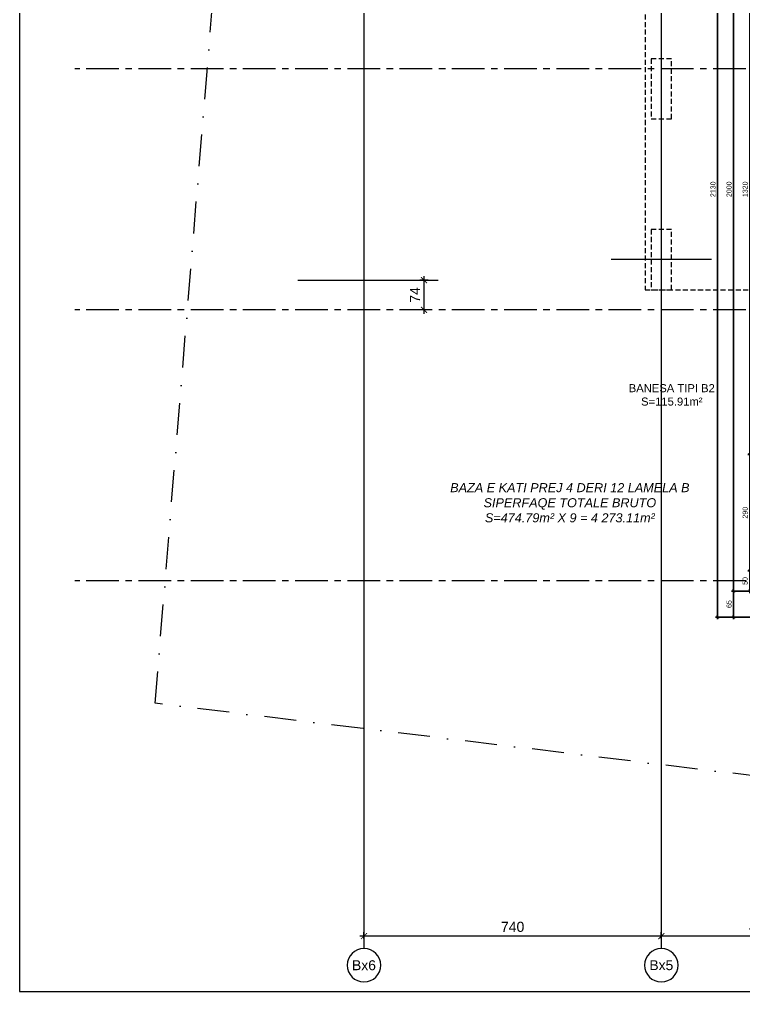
# Model space of a CAD drawing. Header units: feet. Extents: x 92587 to 97987, y -55119 to -48334.
# Drawn here: x 92587 to 94389, y -55119 to -52700 of the extents above; entities that cross this region are included whole.
import ezdxf
from ezdxf.enums import TextEntityAlignment as Align

# ---------------------------------------------------------------- set-up
doc = ezdxf.new("R2010")
doc.units = ezdxf.units.FT
doc.header["$LTSCALE"] = 50
doc.header["$MEASUREMENT"] = 0
for name, pattern in [('23486-A01$0${ Chain Double-Dash }', [0]), ('AXES', [2, 1.25, -0.25, 0.25, -0.25]), ('CACHE', [0.375, 0.25, -0.125]), ('Dot & Dashed', [335.138881, 158.75, -88.194444, 0, -88.194437])]:
    doc.linetypes.add(name, pattern=pattern)
doc.layers.get('0').update_dxf_attribs({"color": 8})
for name, color, linetype in [('AXES', 10, 'AXES'), ('COTE 50ème', 1, 'Continuous'), ('TEXTE', 7, 'Continuous')]:
    doc.layers.add(name, color=color, linetype=linetype)
for name, color, linetype, lineweight in [('BETON CACHE', 4, 'CACHE', 5), ('EXISTANT BORD', 251, 'Continuous', 60), ('MACONNERIE COUPE', 7, 'Continuous', 30)]:
    doc.layers.add(name, color=color, linetype=linetype, lineweight=lineweight)
doc.layers.add('FMULT', color=150, linetype='Continuous', plot=False)
doc.layers.add('HORS GEL', color=7, linetype='CACHE', lineweight=15, true_color=0x00661a)
doc.styles.add('FN_TEXT_1.50', font='arial.ttf', dxfattribs={"height": 10})
doc.styles.add('RS_TEXT_1.50', font='arial.ttf', dxfattribs={"height": 12.5})
doc.styles.add('RS_TXT_100', font='arial.ttf', dxfattribs={"height": 25})
doc.styles.add('RS_TXT_50', font='arial.ttf', dxfattribs={"height": 12.5})
doc.dimstyles.new('RS_100CM_LINEAIRE', dxfattribs={"dimscale": 10, "dimtxt": 25, "dimasz": 1.5, "dimexe": 1, "dimexo": 2.5, "dimgap": 1, "dimtad": 1, "dimdec": 1, "dimrnd": 0.5, "dimdsep": 46, "dimtxsty": 'RS_TXT_100', "dimblk1": 'ARCHTICK', "dimblk2": 'ARCHTICK', "dimsah": 1, "dimcen": 2.5, "dimdle": 1, "dimclrt": 4, "dimadec": 0, "dimazin": 2, "dimtfac": 1, "dimtdec": 1, "dimtix": 1, "dimtmove": 2, "dimatfit": 3, "dimfxl": 1, "dimtolj": 1, "dimtzin": 0, "dimarcsym": 0})
doc.dimstyles.new('RS_50CM_LINEAIRE', dxfattribs={"dimscale": 5, "dimtxt": 12.5, "dimasz": 1.5, "dimexe": 1, "dimexo": 2.5, "dimgap": 1, "dimtad": 1, "dimdec": 1, "dimrnd": 0.5, "dimdsep": 46, "dimtxsty": 'RS_TXT_50', "dimblk1": 'ARCHTICK', "dimblk2": 'ARCHTICK', "dimsah": 1, "dimcen": 2.5, "dimdle": 1, "dimclrt": 4, "dimadec": 0, "dimazin": 2, "dimtfac": 1, "dimtdec": 1, "dimtix": 1, "dimtmove": 2, "dimatfit": 3, "dimfxl": 1, "dimtolj": 1, "dimtzin": 0, "dimarcsym": 0})

# ---------------------------------------------------------------- blocks, each defined once
blk = doc.blocks.new('AXES_FN')
at = {"color": 0, "linetype": 'Continuous'}
blk.add_circle((0, 15), 22.2, dxfattribs=at)
at = {"color": 0, "style": 'FN_TEXT_1.50'}
blk.add_attdef('AXES', text='', height=12.5, dxfattribs=at).set_placement((-48.9, 20.6), align=Align.MIDDLE_CENTER)
blk = doc.blocks.new('_ArchTick')
at = {"color": 0, "linetype": 'ByBlock', "const_width": 0.15}
blk.add_lwpolyline([(-0.5, -0.5), (0.5, 0.5)], dxfattribs=at)
blk = doc.blocks.new('*D238')
at = {"layer": 'Defpoints', "color": 0, "linetype": 'ByBlock', "transparency": 16777216}
for p in [(71638.4, -46013.7), (71638.4, -46044.7), (72133.4, -46044.7)]:
    blk.add_point(p, dxfattribs=at)
at = {"layer": 'HORS GEL', "color": 0, "linetype": 'ByBlock', "lineweight": -2, "transparency": 16777216}
for p, q in [((72143.4, -46013.7), (71628.4, -46013.7)), ((71638.4, -46019.7), (71638.4, -46003.7)), ((72133.4, -46019.7), (72133.4, -46003.7))]:
    blk.add_line(p, q, dxfattribs=at)
at = {"layer": 'HORS GEL', "color": 0, "linetype": 'ByBlock', "lineweight": -2, "transparency": 16777216, "xscale": 15, "yscale": 15, "zscale": 15, "rotation": 180}
blk.add_blockref('_ArchTick', (71638.4, -46013.7), dxfattribs=at)
at = {"layer": 'HORS GEL', "color": 0, "linetype": 'ByBlock', "lineweight": -2, "transparency": 16777216, "xscale": 15, "yscale": 15, "zscale": 15}
blk.add_blockref('_ArchTick', (72133.4, -46013.7), dxfattribs=at)
at = {"layer": 'HORS GEL', "color": 4, "linetype": 'ByBlock', "transparency": 16777216, "insert": (71885.9, -45990.9), "char_height": 25, "attachment_point": 5, "style": 'RS_TXT_100'}
blk.add_mtext('\\A1;495', dxfattribs=at)
blk = doc.blocks.new('*D239')
at = {"layer": 'Defpoints', "color": 0, "linetype": 'ByBlock', "transparency": 16777216}
for p in [(70898.4, -46013.7), (70898.4, -46044.7), (71638.4, -46044.7)]:
    blk.add_point(p, dxfattribs=at)
at = {"layer": 'HORS GEL', "color": 0, "linetype": 'ByBlock', "lineweight": -2, "transparency": 16777216}
for p, q in [((71648.4, -46013.7), (70888.4, -46013.7)), ((70898.4, -46019.7), (70898.4, -46003.7)), ((71638.4, -46019.7), (71638.4, -46003.7))]:
    blk.add_line(p, q, dxfattribs=at)
at = {"layer": 'HORS GEL', "color": 0, "linetype": 'ByBlock', "lineweight": -2, "transparency": 16777216, "xscale": 15, "yscale": 15, "zscale": 15, "rotation": 180}
blk.add_blockref('_ArchTick', (70898.4, -46013.7), dxfattribs=at)
at = {"layer": 'HORS GEL', "color": 0, "linetype": 'ByBlock', "lineweight": -2, "transparency": 16777216, "xscale": 15, "yscale": 15, "zscale": 15}
blk.add_blockref('_ArchTick', (71638.4, -46013.7), dxfattribs=at)
at = {"layer": 'HORS GEL', "color": 4, "linetype": 'ByBlock', "transparency": 16777216, "insert": (71268.4, -45990.9), "char_height": 25, "attachment_point": 5, "style": 'RS_TXT_100'}
blk.add_mtext('\\A1;740', dxfattribs=at)
blk = doc.blocks.new('*D240')
at = {"layer": 'Defpoints', "color": 0, "linetype": 'ByBlock', "transparency": 16777216}
for p in [(71083.4, -44380.7), (71047.8, -44454.7), (71083.4, -44454.7)]:
    blk.add_point(p, dxfattribs=at)
at = {"layer": 'HORS GEL', "color": 0, "linetype": 'ByBlock', "lineweight": -2, "transparency": 16777216}
for p, q in [((71058.4, -44380.7), (71037.8, -44380.7)), ((71047.8, -44370.7), (71047.8, -44464.7)), ((71058.4, -44454.7), (71037.8, -44454.7))]:
    blk.add_line(p, q, dxfattribs=at)
at = {"layer": 'HORS GEL', "color": 0, "linetype": 'ByBlock', "lineweight": -2, "transparency": 16777216, "xscale": 15, "yscale": 15, "zscale": 15}
for p, rotation in [((71047.8, -44380.7), 90), ((71047.8, -44454.7), 270)]:
    blk.add_blockref('_ArchTick', p, dxfattribs=dict(at, rotation=rotation))
at = {"layer": 'HORS GEL', "color": 4, "linetype": 'ByBlock', "transparency": 16777216, "insert": (71025.3, -44417.7), "char_height": 25, "attachment_point": 5, "rotation": 90, "style": 'RS_TXT_100'}
blk.add_mtext('\\A1;74', dxfattribs=at)
blk = doc.blocks.new('*D1748')
at = {"layer": 'COTE 50ème', "color": 0, "lineweight": -2, "ltscale": 0.5, "transparency": 16777216}
for p, q in [((94601.6, -54122.4), (94359.1, -54122.4)), ((94364.1, -54192.4), (94364.1, -54117.4)), ((94711.6, -54187.4), (94359.1, -54187.4))]:
    blk.add_line(p, q, dxfattribs=at)
at = {"layer": 'Defpoints', "color": 0, "ltscale": 0.5, "transparency": 16777216}
for p in [(94364.1, -54122.4), (94614.1, -54122.4), (94724.1, -54187.4)]:
    blk.add_point(p, dxfattribs=at)
at = {"layer": 'COTE 50ème', "color": 0, "lineweight": -2, "ltscale": 0.5, "transparency": 16777216, "xscale": 7.5, "yscale": 7.5, "zscale": 7.5}
for p, rotation in [((94364.1, -54122.4), 90), ((94364.1, -54187.4), 270)]:
    blk.add_blockref('_ArchTick', p, dxfattribs=dict(at, rotation=rotation))
at = {"layer": 'COTE 50ème', "color": 4, "lineweight": 5, "ltscale": 0.5, "transparency": 16777216, "insert": (94352.7, -54154.9), "char_height": 12.5, "attachment_point": 5, "rotation": 90, "style": 'RS_TXT_50'}
blk.add_mtext('\\A1;65', dxfattribs=at)
blk = doc.blocks.new('*D1770')
at = {"layer": 'COTE 50ème', "color": 0, "lineweight": -2, "ltscale": 0.5, "transparency": 16777216}
for p, q in [((94501.6, -54072.4), (94399.1, -54072.4)), ((94404.1, -54127.4), (94404.1, -54067.4)), ((94601.6, -54122.4), (94399.1, -54122.4))]:
    blk.add_line(p, q, dxfattribs=at)
at = {"layer": 'Defpoints', "color": 0, "ltscale": 0.5, "transparency": 16777216}
for p in [(94404.1, -54072.4), (94514.1, -54072.4), (94614.1, -54122.4)]:
    blk.add_point(p, dxfattribs=at)
at = {"layer": 'COTE 50ème', "color": 0, "lineweight": -2, "ltscale": 0.5, "transparency": 16777216, "xscale": 7.5, "yscale": 7.5, "zscale": 7.5}
for p, rotation in [((94404.1, -54072.4), 90), ((94404.1, -54122.4), 270)]:
    blk.add_blockref('_ArchTick', p, dxfattribs=dict(at, rotation=rotation))
at = {"layer": 'COTE 50ème', "color": 4, "lineweight": 5, "ltscale": 0.5, "transparency": 16777216, "insert": (94392.7, -54097.4), "char_height": 12.5, "attachment_point": 5, "rotation": 90, "style": 'RS_TXT_50'}
blk.add_mtext('\\A1;50', dxfattribs=at)
blk = doc.blocks.new('*D1771')
at = {"layer": 'COTE 50ème', "color": 0, "lineweight": -2, "ltscale": 0.5, "transparency": 16777216}
for p, q in [((94501.6, -53782.4), (94399.1, -53782.4)), ((94404.1, -54077.4), (94404.1, -53777.4)), ((94501.6, -54072.4), (94399.1, -54072.4))]:
    blk.add_line(p, q, dxfattribs=at)
at = {"layer": 'Defpoints', "color": 0, "ltscale": 0.5, "transparency": 16777216}
for p in [(94404.1, -53782.4), (94514.1, -53782.4), (94514.1, -54072.4)]:
    blk.add_point(p, dxfattribs=at)
at = {"layer": 'COTE 50ème', "color": 0, "lineweight": -2, "ltscale": 0.5, "transparency": 16777216, "xscale": 7.5, "yscale": 7.5, "zscale": 7.5}
for p, rotation in [((94404.1, -53782.4), 90), ((94404.1, -54072.4), 270)]:
    blk.add_blockref('_ArchTick', p, dxfattribs=dict(at, rotation=rotation))
at = {"layer": 'COTE 50ème', "color": 4, "lineweight": 5, "ltscale": 0.5, "transparency": 16777216, "insert": (94392.7, -53927.4), "char_height": 12.5, "attachment_point": 5, "rotation": 90, "style": 'RS_TXT_50'}
blk.add_mtext('\\A1;290', dxfattribs=at)
blk = doc.blocks.new('*D1772')
at = {"layer": 'COTE 50ème', "color": 0, "lineweight": -2, "ltscale": 0.5, "transparency": 16777216}
for p, q in [((94501.6, -52462.4), (94399.1, -52462.4)), ((94404.1, -53787.4), (94404.1, -52457.4)), ((94501.6, -53782.4), (94399.1, -53782.4))]:
    blk.add_line(p, q, dxfattribs=at)
at = {"layer": 'Defpoints', "color": 0, "ltscale": 0.5, "transparency": 16777216}
for p in [(94404.1, -52462.4), (94514.1, -52462.4), (94514.1, -53782.4)]:
    blk.add_point(p, dxfattribs=at)
at = {"layer": 'COTE 50ème', "color": 0, "lineweight": -2, "ltscale": 0.5, "transparency": 16777216, "xscale": 7.5, "yscale": 7.5, "zscale": 7.5}
for p, rotation in [((94404.1, -52462.4), 90), ((94404.1, -53782.4), 270)]:
    blk.add_blockref('_ArchTick', p, dxfattribs=dict(at, rotation=rotation))
at = {"layer": 'COTE 50ème', "color": 4, "lineweight": 5, "ltscale": 0.5, "transparency": 16777216, "insert": (94392.7, -53122.4), "char_height": 12.5, "attachment_point": 5, "rotation": 90, "style": 'RS_TXT_50'}
blk.add_mtext('\\A1;1320', dxfattribs=at)
blk = doc.blocks.new('*D1774')
at = {"layer": 'COTE 50ème', "color": 0, "lineweight": -2, "ltscale": 0.5, "transparency": 16777216}
for p, q in [((94501.6, -52122.4), (94359.1, -52122.4)), ((94364.1, -54127.4), (94364.1, -52117.4)), ((94601.6, -54122.4), (94359.1, -54122.4))]:
    blk.add_line(p, q, dxfattribs=at)
at = {"layer": 'Defpoints', "color": 0, "ltscale": 0.5, "transparency": 16777216}
for p in [(94364.1, -52122.4), (94514.1, -52122.4), (94614.1, -54122.4)]:
    blk.add_point(p, dxfattribs=at)
at = {"layer": 'COTE 50ème', "color": 0, "lineweight": -2, "ltscale": 0.5, "transparency": 16777216, "xscale": 7.5, "yscale": 7.5, "zscale": 7.5}
for p, rotation in [((94364.1, -52122.4), 90), ((94364.1, -54122.4), 270)]:
    blk.add_blockref('_ArchTick', p, dxfattribs=dict(at, rotation=rotation))
at = {"layer": 'COTE 50ème', "color": 4, "lineweight": 5, "ltscale": 0.5, "transparency": 16777216, "insert": (94352.7, -53122.4), "char_height": 12.5, "attachment_point": 5, "rotation": 90, "style": 'RS_TXT_50'}
blk.add_mtext('\\A1;2000', dxfattribs=at)
blk = doc.blocks.new('*D1776')
at = {"layer": 'COTE 50ème', "color": 0, "lineweight": -2, "ltscale": 0.5, "transparency": 16777216}
for p, q in [((94601.6, -52057.4), (94319.1, -52057.4)), ((94324.1, -52052.4), (94324.1, -54192.4)), ((94711.6, -54187.4), (94319.1, -54187.4))]:
    blk.add_line(p, q, dxfattribs=at)
at = {"layer": 'Defpoints', "color": 0, "ltscale": 0.5, "transparency": 16777216}
for p in [(94614.1, -52057.4), (94324.1, -54187.4), (94724.1, -54187.4)]:
    blk.add_point(p, dxfattribs=at)
at = {"layer": 'COTE 50ème', "color": 0, "lineweight": -2, "ltscale": 0.5, "transparency": 16777216, "xscale": 7.5, "yscale": 7.5, "zscale": 7.5}
for p, rotation in [((94324.1, -52057.4), 90), ((94324.1, -54187.4), 270)]:
    blk.add_blockref('_ArchTick', p, dxfattribs=dict(at, rotation=rotation))
at = {"layer": 'COTE 50ème', "color": 4, "lineweight": 5, "ltscale": 0.5, "transparency": 16777216, "insert": (94312.7, -53122.4), "char_height": 12.5, "attachment_point": 5, "rotation": 90, "style": 'RS_TXT_50'}
blk.add_mtext('\\A1;2130', dxfattribs=at)
blk = doc.blocks.new('A$C1cd8c289')
at = {"layer": 'AXES', "lineweight": 5, "ltscale": 1.3}
for p, q in [((3195, -1960), (-1985, -1960)), ((3195, -2560), (-1985, -2560)), ((3195, -3235), (-1985, -3235))]:
    blk.add_line(p, q, dxfattribs=at)
at = {"layer": 'HORS GEL', "linetype": '23486-A01$0${ Chain Double-Dash }', "ltscale": 1.2}
for p, q in [((-1265, -1195), (-1265, -4150)), ((-525, -1195), (-525, -4150)), ((-400, -2435), (-650, -2435)), ((-1430, -2486), (-1080, -2486))]:
    blk.add_line(p, q, dxfattribs=at)
at = {"layer": 'HORS GEL'}
ref = blk.add_blockref('AXES_FN', (-1265, -4163.46), dxfattribs=dict(at, xscale=-1.875, yscale=1.875, zscale=1.875, rotation=180))
ref.add_attrib('AXES', 'Bx6', dxfattribs={"layer": '0', "color": 0, "height": 24.75, "style": 'RS_TEXT_1.50'}).set_placement((-1265, -4191.58), align=Align.MIDDLE)
ref = blk.add_blockref('AXES_FN', (-525, -4163.46), dxfattribs=dict(at, xscale=-1.875, yscale=1.875, zscale=1.875, rotation=180))
ref.add_attrib('AXES', 'Bx5', dxfattribs={"layer": '0', "color": 0, "height": 24.75, "style": 'RS_TEXT_1.50'}).set_placement((-525, -4191.58), align=Align.MIDDLE)
at = {"layer": 'HORS GEL', "linetype": 'ByBlock'}
dim = blk.add_linear_dim(base=(-1115.62, -2560), p1=(-1080, -2486), p2=(-1080, -2560), angle=90, dimstyle='RS_100CM_LINEAIRE', dxfattribs=at)
dim.commit()
dim.dimension.update_dxf_attribs({"geometry": '*D240', "text_midpoint": (-1138.12, -2523), "insert": (-72163.45, 41894.73)})
for base, p1, p2, picture, middle in [((-1265, -4118.93), (-525, -4150), (-1265, -4150), '*D239', (-895, -4096.17)), ((-525, -4118.93), (-30, -4150), (-525, -4150), '*D238', (-277.5, -4096.17))]:
    dim = blk.add_linear_dim(base=base, p1=p1, p2=p2, dimstyle='RS_100CM_LINEAIRE', dxfattribs=at)
    dim.commit()
    dim.dimension.update_dxf_attribs({"geometry": picture, "text_midpoint": middle, "insert": (-72163.45, 41894.73)})

msp = doc.modelspace()

# ---------------------------------------------------------------- linework, layer by layer
at = {"layer": 'BETON CACHE', "color": 232, "linetype": 'Dot & Dashed', "ltscale": 0.01}
msp.add_lwpolyline([(97584.73, -54847.46), (96271.5, -54807.71), (92924.24, -54401.92), (93325.34, -49521.26), (96974.62, -49407.74), (97564.02, -49414.31)], close=True, dxfattribs=at)
at = {"layer": 'EXISTANT BORD', "linetype": 'CACHE', "lineweight": 13}
for points in [[(94144.11, -53372.36), (94619.11, -53372.36), (94619.11, -52087.36), (94144.11, -52087.36)], [(94209.11, -52797.36), (94159.11, -52797.36), (94159.11, -52947.36), (94209.11, -52947.36)], [(94209.11, -53222.36), (94159.11, -53222.36), (94159.11, -53372.36), (94209.11, -53372.36)]]:
    msp.add_lwpolyline(points, close=True, dxfattribs=at)
at = {"layer": 'FMULT', "lineweight": 5, "ltscale": 0.5}
msp.add_lwpolyline([(92586.68, -55119.47), (97882.45, -55119.47), (97882.45, -48775.25), (92586.68, -48775.25)], close=True, dxfattribs=at)

# ---------------------------------------------------------------- block references
at = {"layer": 'MACONNERIE COUPE', "lineweight": 5, "ltscale": 0.5}
msp.add_blockref('A$C1cd8c289', (94709.11, -50862.36), dxfattribs=at)

# ---------------------------------------------------------------- texts
at = {"layer": 'TEXTE', "attachment_point": 5, "style": 'RS_TEXT_1.50'}
for s, insert, char_height, width in [('BANESA TIPI B2\\PS=115.91m²', (94210.12, -53634.24), 20, 211.1417), ('{\\fArial|b0|i1|c0|p34;\\H0.6x;BAZA E KATI PREJ 4 DERI 12 LAMELA B\\PSIPERFAQE TOTALE BRUTO\\PS=474.79m² X 9 = 4 273.11m²}', (93956.49, -53902.79), 37.5, 661.2314)]:
    msp.add_mtext(s, dxfattribs=dict(at, insert=insert, char_height=char_height, width=width))

# ---------------------------------------------------------------- dimensions: what is measured, and where the dimension line sits
at = {"layer": 'COTE 50ème', "lineweight": 5, "ltscale": 0.5}
for base, p1, p2, picture, middle in [((94324.11, -54187.36), (94614.11, -52057.36), (94724.11, -54187.36), '*D1776', (94312.72, -53122.36)), ((94364.11, -52122.36), (94614.11, -54122.36), (94514.11, -52122.36), '*D1774', (94352.73, -53122.36)), ((94404.11, -52462.36), (94514.11, -53782.36), (94514.11, -52462.36), '*D1772', (94392.72, -53122.36)), ((94404.11, -53782.36), (94514.11, -54072.36), (94514.11, -53782.36), '*D1771', (94392.73, -53927.36)), ((94404.11, -54072.36), (94614.11, -54122.36), (94514.11, -54072.36), '*D1770', (94392.73, -54097.36)), ((94364.11, -54122.36), (94724.11, -54187.36), (94614.11, -54122.36), '*D1748', (94352.73, -54154.86))]:
    dim = msp.add_linear_dim(base=base, p1=p1, p2=p2, angle=90, dimstyle='RS_50CM_LINEAIRE', dxfattribs=at)
    dim.commit()
    dim.dimension.update_dxf_attribs({"geometry": picture, "text_midpoint": middle})

doc.saveas('drawing.dxf')
